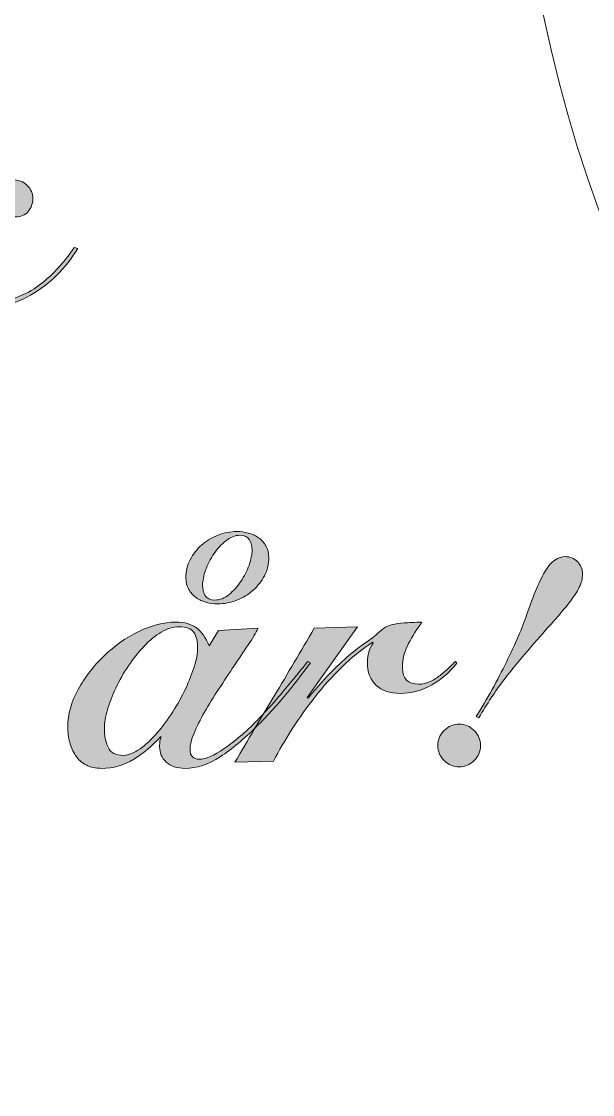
# Model space of a CAD drawing. Header units: inches. Extents: x 0 to 148, y -210 to 0.
# Drawn here: x 54.24 to 70.12, y -154.11 to -124.29 of the extents above; entities that cross this region are included whole.
import ezdxf

# ---------------------------------------------------------------- set-up
doc = ezdxf.new("R2010")
doc.units = ezdxf.units.IN
doc.header["$MEASUREMENT"] = 0
doc.layers.add('Layer 1', color=7, linetype='Continuous')

# ---------------------------------------------------------------- blocks, each defined once
blk = doc.blocks.new('block 6')
at = {"layer": 'Layer 1'}
h = blk.add_hatch(color=250, dxfattribs=at)
h.dxf.hatch_style = 2
edge = h.paths.add_edge_path()
edge.add_spline(control_points=[(55.809, -130.597), (55.463, -131.162), (55.024, -131.594), (54.492, -131.893), (53.959, -132.193), (53.35, -132.343), (52.666, -132.343), (52.285, -132.343), (51.911, -132.294), (51.544, -132.195), (51.177, -132.096), (50.846, -131.927), (50.549, -131.687), (50.295, -131.857), (50.024, -132.001), (49.734, -132.121), (49.445, -132.241), (49.142, -132.301), (48.824, -132.301), (48.627, -132.301), (48.434, -132.271), (48.247, -132.211), (48.06, -132.151), (47.896, -132.063), (47.755, -131.946), (47.614, -131.83), (47.501, -131.687), (47.417, -131.518), (47.332, -131.348), (47.29, -131.158), (47.29, -130.946), (47.29, -130.657), (47.353, -130.4), (47.48, -130.174), (47.607, -129.948), (47.769, -129.747), (47.967, -129.57), (48.164, -129.394), (48.385, -129.242), (48.628, -129.115), (48.872, -128.989), (49.113, -128.882), (49.353, -128.798), (49.381, -128.53), (49.457, -128.249), (49.581, -127.956), (49.704, -127.664), (49.867, -127.397), (50.068, -127.157), (50.269, -126.918), (50.503, -126.72), (50.772, -126.565), (51.04, -126.41), (51.336, -126.332), (51.661, -126.332), (51.914, -126.332), (52.119, -126.388), (52.274, -126.501), (52.43, -126.614), (52.507, -126.773), (52.507, -126.978), (52.507, -127.232), (52.421, -127.447), (52.248, -127.623), (52.075, -127.8), (51.867, -127.951), (51.624, -128.078), (51.38, -128.205), (51.124, -128.311), (50.856, -128.396), (50.588, -128.48), (50.362, -128.562), (50.179, -128.639), (50.193, -128.865), (50.221, -129.093), (50.264, -129.322), (50.306, -129.551), (50.368, -129.775), (50.449, -129.994), (50.53, -130.213), (50.627, -130.417), (50.74, -130.608), (50.853, -130.798), (50.983, -130.967), (51.131, -131.116), (51.428, -130.841), (51.694, -130.56), (51.93, -130.274), (52.167, -129.989), (52.392, -129.727), (52.608, -129.491), (52.823, -129.255), (53.038, -129.061), (53.253, -128.909), (53.468, -128.757), (53.703, -128.682), (53.957, -128.682), (54.154, -128.682), (54.305, -128.734), (54.407, -128.84), (54.509, -128.946), (54.56, -129.069), (54.56, -129.211), (54.56, -129.345), (54.518, -129.463), (54.433, -129.565), (54.349, -129.668), (54.225, -129.719), (54.063, -129.719), (53.922, -129.719), (53.811, -129.675), (53.73, -129.586), (53.648, -129.498), (53.608, -129.401), (53.608, -129.295), (53.608, -129.225), (53.618, -129.165), (53.64, -129.115), (53.661, -129.066), (53.689, -129.013), (53.724, -128.956), (53.696, -128.943), (53.661, -128.935), (53.618, -128.935), (53.477, -128.935), (53.315, -129.011), (53.132, -129.163), (52.948, -129.315), (52.754, -129.504), (52.55, -129.729), (52.345, -129.955), (52.128, -130.198), (51.899, -130.46), (51.669, -130.721), (51.435, -130.96), (51.195, -131.179), (51.456, -131.461), (51.766, -131.684), (52.126, -131.846), (52.486, -132.008), (52.863, -132.089), (53.259, -132.089), (53.802, -132.089), (54.273, -131.946), (54.671, -131.661), (55.07, -131.375), (55.418, -131.01), (55.714, -130.565), (55.714, -130.565), (55.809, -130.597), (55.809, -130.597)], knot_values=[0, 0, 0, 0, 1, 1, 1, 2, 2, 2, 3, 3, 3, 4, 4, 4, 5, 5, 5, 6, 6, 6, 7, 7, 7, 8, 8, 8, 9, 9, 9, 10, 10, 10, 11, 11, 11, 12, 12, 12, 13, 13, 13, 14, 14, 14, 15, 15, 15, 16, 16, 16, 17, 17, 17, 18, 18, 18, 19, 19, 19, 20, 20, 20, 21, 21, 21, 22, 22, 22, 23, 23, 23, 24, 24, 24, 25, 25, 25, 26, 26, 26, 27, 27, 27, 28, 28, 28, 29, 29, 29, 30, 30, 30, 31, 31, 31, 32, 32, 32, 33, 33, 33, 34, 34, 34, 35, 35, 35, 36, 36, 36, 37, 37, 37, 38, 38, 38, 39, 39, 39, 40, 40, 40, 41, 41, 41, 42, 42, 42, 43, 43, 43, 44, 44, 44, 45, 45, 45, 46, 46, 46, 47, 47, 47, 48, 48, 48, 49, 49, 49, 50, 50, 50, 50], degree=3, periodic=1)
edge = h.paths.add_edge_path()
edge.add_spline(control_points=[(48.179, -130.46), (48.179, -130.65), (48.207, -130.835), (48.263, -131.015), (48.32, -131.195), (48.403, -131.354), (48.512, -131.491), (48.621, -131.629), (48.755, -131.738), (48.914, -131.819), (49.073, -131.901), (49.251, -131.941), (49.449, -131.941), (49.625, -131.941), (49.793, -131.92), (49.951, -131.878), (50.11, -131.835), (50.281, -131.75), (50.465, -131.624), (50.091, -131.334), (49.809, -130.966), (49.618, -130.518), (49.427, -130.07), (49.332, -129.592), (49.332, -129.084), (49.332, -129.084), (49.332, -128.904), (49.332, -128.904), (49.015, -129.024), (48.743, -129.223), (48.517, -129.501), (48.291, -129.781), (48.179, -130.1), (48.179, -130.46)], knot_values=[0, 0, 0, 0, 1, 1, 1, 2, 2, 2, 3, 3, 3, 4, 4, 4, 5, 5, 5, 6, 6, 6, 7, 7, 7, 8, 8, 8, 9, 9, 9, 10, 10, 10, 11, 11, 11, 11], degree=3, periodic=1)
edge = h.paths.add_edge_path()
edge.add_spline(control_points=[(51.745, -126.925), (51.745, -126.805), (51.715, -126.708), (51.655, -126.633), (51.595, -126.559), (51.502, -126.523), (51.375, -126.523), (51.234, -126.523), (51.092, -126.579), (50.951, -126.692), (50.81, -126.805), (50.682, -126.956), (50.565, -127.147), (50.449, -127.337), (50.355, -127.554), (50.285, -127.798), (50.214, -128.041), (50.179, -128.29), (50.179, -128.544), (50.362, -128.494), (50.547, -128.424), (50.735, -128.332), (50.921, -128.241), (51.089, -128.126), (51.237, -127.988), (51.385, -127.851), (51.507, -127.692), (51.602, -127.512), (51.698, -127.332), (51.745, -127.136), (51.745, -126.925)], knot_values=[0, 0, 0, 0, 1, 1, 1, 2, 2, 2, 3, 3, 3, 4, 4, 4, 5, 5, 5, 6, 6, 6, 7, 7, 7, 8, 8, 8, 9, 9, 9, 10, 10, 10, 10], degree=3, periodic=1)
h = blk.add_hatch(color=250, dxfattribs=at)
h.dxf.hatch_style = 2
edge = h.paths.add_edge_path()
edge.add_spline(control_points=[(59.725, -141.212), (59.725, -141.212), (60.826, -141.149), (60.826, -141.149), (60.762, -141.275), (60.671, -141.429), (60.551, -141.609), (60.431, -141.789), (60.3, -141.983), (60.159, -142.191), (60.018, -142.399), (59.875, -142.615), (59.731, -142.837), (59.586, -143.059), (59.454, -143.274), (59.334, -143.482), (59.214, -143.69), (59.117, -143.884), (59.043, -144.064), (58.968, -144.244), (58.931, -144.398), (58.931, -144.525), (58.931, -144.701), (59.02, -144.789), (59.196, -144.789), (59.365, -144.789), (59.595, -144.691), (59.884, -144.493), (60.173, -144.295), (60.477, -144.034), (60.794, -143.71), (60.928, -143.576), (61.064, -143.431), (61.202, -143.276), (61.339, -143.121), (61.472, -142.967), (61.598, -142.815), (61.726, -142.664), (61.842, -142.523), (61.948, -142.392), (62.054, -142.262), (62.138, -142.154), (62.202, -142.069), (62.202, -142.069), (62.276, -142.112), (62.276, -142.112), (62.092, -142.359), (61.881, -142.632), (61.641, -142.932), (61.401, -143.232), (61.112, -143.551), (60.773, -143.89), (60.434, -144.228), (60.101, -144.505), (59.773, -144.721), (59.445, -144.936), (59.118, -145.043), (58.794, -145.043), (58.568, -145.043), (58.394, -144.985), (58.27, -144.869), (58.146, -144.752), (58.085, -144.609), (58.085, -144.44), (58.085, -144.384), (58.088, -144.331), (58.096, -144.281), (58.102, -144.232), (58.113, -144.193), (58.127, -144.165), (58.127, -144.165), (58.106, -144.165), (58.106, -144.165), (57.887, -144.412), (57.64, -144.62), (57.365, -144.789), (57.09, -144.959), (56.794, -145.043), (56.476, -145.043), (56.307, -145.043), (56.162, -145.012), (56.042, -144.948), (55.922, -144.885), (55.825, -144.798), (55.751, -144.689), (55.677, -144.579), (55.622, -144.456), (55.587, -144.318), (55.552, -144.181), (55.534, -144.038), (55.534, -143.89), (55.534, -143.544), (55.63, -143.198), (55.82, -142.853), (56.011, -142.507), (56.25, -142.195), (56.54, -141.916), (56.829, -141.637), (57.152, -141.412), (57.508, -141.239), (57.864, -141.066), (58.205, -140.979), (58.529, -140.979), (58.776, -140.979), (58.97, -141.032), (59.111, -141.138), (59.253, -141.244), (59.369, -141.41), (59.461, -141.635), (59.461, -141.635), (59.725, -141.212), (59.725, -141.212)], knot_values=[0, 0, 0, 0, 1, 1, 1, 2, 2, 2, 3, 3, 3, 4, 4, 4, 5, 5, 5, 6, 6, 6, 7, 7, 7, 8, 8, 8, 9, 9, 9, 10, 10, 10, 11, 11, 11, 12, 12, 12, 13, 13, 13, 14, 14, 14, 15, 15, 15, 16, 16, 16, 17, 17, 17, 18, 18, 18, 19, 19, 19, 20, 20, 20, 21, 21, 21, 22, 22, 22, 23, 23, 23, 24, 24, 24, 25, 25, 25, 26, 26, 26, 27, 27, 27, 28, 28, 28, 29, 29, 29, 30, 30, 30, 31, 31, 31, 32, 32, 32, 33, 33, 33, 34, 34, 34, 35, 35, 35, 36, 36, 36, 37, 37, 37, 37], degree=3, periodic=1)
edge = h.paths.add_edge_path()
edge.add_spline(control_points=[(56.55, -143.921), (56.55, -144.126), (56.584, -144.304), (56.651, -144.456), (56.718, -144.608), (56.861, -144.683), (57.079, -144.683), (57.228, -144.676), (57.383, -144.615), (57.545, -144.498), (57.707, -144.382), (57.864, -144.235), (58.016, -144.059), (58.168, -143.883), (58.312, -143.687), (58.45, -143.472), (58.588, -143.256), (58.708, -143.04), (58.81, -142.821), (58.912, -142.602), (58.993, -142.396), (59.053, -142.201), (59.113, -142.008), (59.143, -141.844), (59.143, -141.71), (59.143, -141.519), (59.108, -141.371), (59.037, -141.265), (58.967, -141.159), (58.829, -141.106), (58.625, -141.106), (58.462, -141.106), (58.298, -141.156), (58.133, -141.254), (57.967, -141.353), (57.808, -141.484), (57.656, -141.646), (57.505, -141.808), (57.36, -141.99), (57.222, -142.191), (57.085, -142.392), (56.967, -142.598), (56.868, -142.81), (56.769, -143.022), (56.691, -143.225), (56.635, -143.419), (56.578, -143.613), (56.55, -143.78), (56.55, -143.921)], knot_values=[0, 0, 0, 0, 1, 1, 1, 2, 2, 2, 3, 3, 3, 4, 4, 4, 5, 5, 5, 6, 6, 6, 7, 7, 7, 8, 8, 8, 9, 9, 9, 10, 10, 10, 11, 11, 11, 12, 12, 12, 13, 13, 13, 14, 14, 14, 15, 15, 15, 16, 16, 16, 16], degree=3, periodic=1)
edge = h.paths.add_edge_path()
edge.add_spline(control_points=[(60.233, -138.46), (60.339, -138.46), (60.445, -138.475), (60.551, -138.503), (60.657, -138.531), (60.752, -138.575), (60.837, -138.635), (60.921, -138.695), (60.99, -138.771), (61.043, -138.862), (61.096, -138.954), (61.122, -139.06), (61.122, -139.18), (61.122, -139.364), (61.082, -139.533), (61.001, -139.688), (60.919, -139.843), (60.814, -139.979), (60.683, -140.095), (60.552, -140.212), (60.403, -140.304), (60.233, -140.371), (60.064, -140.438), (59.887, -140.471), (59.704, -140.471), (59.598, -140.471), (59.492, -140.457), (59.387, -140.429), (59.281, -140.401), (59.186, -140.357), (59.101, -140.297), (59.016, -140.237), (58.947, -140.161), (58.894, -140.069), (58.842, -139.977), (58.815, -139.872), (58.815, -139.752), (58.815, -139.568), (58.856, -139.399), (58.937, -139.244), (59.018, -139.088), (59.124, -138.952), (59.254, -138.836), (59.385, -138.72), (59.536, -138.628), (59.709, -138.561), (59.882, -138.494), (60.057, -138.46), (60.233, -138.46)], knot_values=[0, 0, 0, 0, 1, 1, 1, 2, 2, 2, 3, 3, 3, 4, 4, 4, 5, 5, 5, 6, 6, 6, 7, 7, 7, 8, 8, 8, 9, 9, 9, 10, 10, 10, 11, 11, 11, 12, 12, 12, 13, 13, 13, 14, 14, 14, 15, 15, 15, 16, 16, 16, 16], degree=3, periodic=1)
edge = h.paths.add_edge_path()
edge.add_spline(control_points=[(60.318, -138.566), (60.184, -138.566), (60.053, -138.618), (59.926, -138.72), (59.799, -138.822), (59.688, -138.944), (59.593, -139.085), (59.498, -139.226), (59.422, -139.376), (59.365, -139.535), (59.309, -139.693), (59.281, -139.833), (59.281, -139.953), (59.281, -140.066), (59.305, -140.163), (59.355, -140.244), (59.404, -140.325), (59.492, -140.366), (59.619, -140.366), (59.761, -140.366), (59.893, -140.314), (60.016, -140.212), (60.14, -140.11), (60.249, -139.988), (60.344, -139.847), (60.44, -139.706), (60.515, -139.554), (60.572, -139.392), (60.628, -139.229), (60.657, -139.092), (60.657, -138.979), (60.657, -138.866), (60.632, -138.769), (60.583, -138.688), (60.533, -138.607), (60.445, -138.566), (60.318, -138.566)], knot_values=[0, 0, 0, 0, 1, 1, 1, 2, 2, 2, 3, 3, 3, 4, 4, 4, 5, 5, 5, 6, 6, 6, 7, 7, 7, 8, 8, 8, 9, 9, 9, 10, 10, 10, 11, 11, 11, 12, 12, 12, 12], degree=3, periodic=1)
h = blk.add_hatch(color=250, dxfattribs=at)
h.dxf.hatch_style = 2
edge = h.paths.add_edge_path()
edge.add_spline(control_points=[(66.414, -143.816), (66.576, -143.816), (66.715, -143.874), (66.832, -143.99), (66.948, -144.107), (67.007, -144.246), (67.007, -144.408), (67.007, -144.571), (66.948, -144.71), (66.832, -144.826), (66.715, -144.943), (66.576, -145.001), (66.414, -145.001), (66.251, -145.001), (66.112, -144.943), (65.996, -144.826), (65.879, -144.71), (65.821, -144.571), (65.821, -144.408), (65.821, -144.246), (65.879, -144.107), (65.996, -143.99), (66.112, -143.874), (66.251, -143.816), (66.414, -143.816)], knot_values=[0, 0, 0, 0, 1, 1, 1, 2, 2, 2, 3, 3, 3, 4, 4, 4, 5, 5, 5, 6, 6, 6, 7, 7, 7, 8, 8, 8, 8], degree=3, periodic=1)
edge = h.paths.add_edge_path()
edge.add_spline(control_points=[(66.89, -143.604), (67.038, -143.364), (67.185, -143.114), (67.329, -142.853), (67.474, -142.591), (67.606, -142.338), (67.726, -142.091), (67.846, -141.844), (67.956, -141.607), (68.054, -141.382), (68.153, -141.156), (68.23, -140.958), (68.287, -140.789), (68.485, -140.203), (68.663, -139.785), (68.822, -139.535), (68.98, -139.284), (69.162, -139.159), (69.367, -139.159), (69.493, -139.159), (69.605, -139.205), (69.7, -139.297), (69.795, -139.388), (69.843, -139.505), (69.843, -139.646), (69.843, -139.766), (69.813, -139.887), (69.753, -140.011), (69.693, -140.134), (69.603, -140.274), (69.483, -140.429), (69.363, -140.584), (69.213, -140.762), (69.033, -140.963), (68.853, -141.165), (68.643, -141.403), (68.403, -141.678), (68.164, -141.953), (67.918, -142.253), (67.668, -142.577), (67.417, -142.902), (67.183, -143.255), (66.964, -143.636), (66.964, -143.636), (66.89, -143.604), (66.89, -143.604)], knot_values=[0, 0, 0, 0, 1, 1, 1, 2, 2, 2, 3, 3, 3, 4, 4, 4, 5, 5, 5, 6, 6, 6, 7, 7, 7, 8, 8, 8, 9, 9, 9, 10, 10, 10, 11, 11, 11, 12, 12, 12, 13, 13, 13, 14, 14, 14, 15, 15, 15, 15], degree=3, periodic=1)
h = blk.add_hatch(color=250, dxfattribs=at)
h.dxf.hatch_style = 2
edge = h.paths.add_edge_path()
edge.add_spline(control_points=[(60.18, -144.874), (60.54, -144.253), (60.905, -143.636), (61.276, -143.022), (61.646, -142.408), (62.015, -141.784), (62.382, -141.149), (62.382, -141.149), (63.588, -141.106), (63.588, -141.106), (63.588, -141.106), (62.191, -143.075), (62.191, -143.075), (62.191, -143.075), (62.212, -143.096), (62.212, -143.096), (62.48, -142.764), (62.718, -142.498), (62.927, -142.297), (63.135, -142.096), (63.316, -141.932), (63.472, -141.805), (63.627, -141.678), (63.758, -141.581), (63.863, -141.514), (63.969, -141.447), (64.047, -141.388), (64.096, -141.339), (64.174, -141.262), (64.246, -141.2), (64.313, -141.154), (64.38, -141.108), (64.459, -141.073), (64.551, -141.048), (64.643, -141.023), (64.754, -141.007), (64.885, -141.001), (65.015, -140.994), (65.179, -140.986), (65.377, -140.979), (65.243, -141.17), (65.119, -141.369), (65.006, -141.577), (64.893, -141.785), (64.837, -142.01), (64.837, -142.249), (64.837, -142.553), (64.989, -142.704), (65.292, -142.704), (65.391, -142.704), (65.488, -142.683), (65.583, -142.641), (65.678, -142.598), (65.768, -142.546), (65.853, -142.482), (65.938, -142.419), (66.019, -142.35), (66.096, -142.276), (66.174, -142.201), (66.245, -142.133), (66.308, -142.069), (66.308, -142.069), (66.35, -142.122), (66.35, -142.122), (66.153, -142.369), (65.92, -142.57), (65.652, -142.725), (65.384, -142.881), (65.091, -142.958), (64.773, -142.958), (64.491, -142.958), (64.269, -142.884), (64.107, -142.736), (63.944, -142.588), (63.863, -142.369), (63.863, -142.08), (63.863, -141.897), (63.916, -141.724), (64.022, -141.561), (64.022, -141.561), (64.001, -141.54), (64.001, -141.54), (63.704, -141.738), (63.422, -141.967), (63.154, -142.228), (62.886, -142.489), (62.637, -142.764), (62.408, -143.053), (62.179, -143.343), (61.967, -143.641), (61.773, -143.948), (61.579, -144.255), (61.404, -144.553), (61.249, -144.842), (61.249, -144.842), (60.18, -144.874), (60.18, -144.874)], knot_values=[0, 0, 0, 0, 1, 1, 1, 2, 2, 2, 3, 3, 3, 4, 4, 4, 5, 5, 5, 6, 6, 6, 7, 7, 7, 8, 8, 8, 9, 9, 9, 10, 10, 10, 11, 11, 11, 12, 12, 12, 13, 13, 13, 14, 14, 14, 15, 15, 15, 16, 16, 16, 17, 17, 17, 18, 18, 18, 19, 19, 19, 20, 20, 20, 21, 21, 21, 22, 22, 22, 23, 23, 23, 24, 24, 24, 25, 25, 25, 26, 26, 26, 27, 27, 27, 28, 28, 28, 29, 29, 29, 30, 30, 30, 31, 31, 31, 32, 32, 32, 32], degree=3, periodic=1)
at = {"layer": 'Layer 1', "lineweight": 0}
for points, knots in [([(55.809, -130.597), (55.463, -131.162), (55.024, -131.594), (54.492, -131.893), (53.959, -132.193), (53.35, -132.343), (52.666, -132.343), (52.285, -132.343), (51.911, -132.294), (51.544, -132.195), (51.177, -132.096), (50.846, -131.927), (50.549, -131.687), (50.295, -131.857), (50.024, -132.001), (49.734, -132.121), (49.445, -132.241), (49.142, -132.301), (48.824, -132.301), (48.627, -132.301), (48.434, -132.271), (48.247, -132.211), (48.06, -132.151), (47.896, -132.063), (47.755, -131.946), (47.614, -131.83), (47.501, -131.687), (47.417, -131.518), (47.332, -131.348), (47.29, -131.158), (47.29, -130.946), (47.29, -130.657), (47.353, -130.4), (47.48, -130.174), (47.607, -129.948), (47.769, -129.747), (47.967, -129.57), (48.164, -129.394), (48.385, -129.242), (48.628, -129.115), (48.872, -128.989), (49.113, -128.882), (49.353, -128.798), (49.381, -128.53), (49.457, -128.249), (49.581, -127.956), (49.704, -127.664), (49.867, -127.397), (50.068, -127.157), (50.269, -126.918), (50.503, -126.72), (50.772, -126.565), (51.04, -126.41), (51.336, -126.332), (51.661, -126.332), (51.914, -126.332), (52.119, -126.388), (52.274, -126.501), (52.43, -126.614), (52.507, -126.773), (52.507, -126.978), (52.507, -127.232), (52.421, -127.447), (52.248, -127.623), (52.075, -127.8), (51.867, -127.951), (51.624, -128.078), (51.38, -128.205), (51.124, -128.311), (50.856, -128.396), (50.588, -128.48), (50.362, -128.562), (50.179, -128.639), (50.193, -128.865), (50.221, -129.093), (50.264, -129.322), (50.306, -129.551), (50.368, -129.775), (50.449, -129.994), (50.53, -130.213), (50.627, -130.417), (50.74, -130.608), (50.853, -130.798), (50.983, -130.967), (51.131, -131.116), (51.428, -130.841), (51.694, -130.56), (51.93, -130.274), (52.167, -129.989), (52.392, -129.727), (52.608, -129.491), (52.823, -129.255), (53.038, -129.061), (53.253, -128.909), (53.468, -128.757), (53.703, -128.682), (53.957, -128.682), (54.154, -128.682), (54.305, -128.734), (54.407, -128.84), (54.509, -128.946), (54.56, -129.069), (54.56, -129.211), (54.56, -129.345), (54.518, -129.463), (54.433, -129.565), (54.349, -129.668), (54.225, -129.719), (54.063, -129.719), (53.922, -129.719), (53.811, -129.675), (53.73, -129.586), (53.648, -129.498), (53.608, -129.401), (53.608, -129.295), (53.608, -129.225), (53.618, -129.165), (53.64, -129.115), (53.661, -129.066), (53.689, -129.013), (53.724, -128.956), (53.696, -128.943), (53.661, -128.935), (53.618, -128.935), (53.477, -128.935), (53.315, -129.011), (53.132, -129.163), (52.948, -129.315), (52.754, -129.504), (52.55, -129.729), (52.345, -129.955), (52.128, -130.198), (51.899, -130.46), (51.669, -130.721), (51.435, -130.96), (51.195, -131.179), (51.456, -131.461), (51.766, -131.684), (52.126, -131.846), (52.486, -132.008), (52.863, -132.089), (53.259, -132.089), (53.802, -132.089), (54.273, -131.946), (54.671, -131.661), (55.07, -131.375), (55.418, -131.01), (55.714, -130.565), (55.714, -130.565), (55.809, -130.597), (55.809, -130.597)], [0, 0, 0, 0, 1, 1, 1, 2, 2, 2, 3, 3, 3, 4, 4, 4, 5, 5, 5, 6, 6, 6, 7, 7, 7, 8, 8, 8, 9, 9, 9, 10, 10, 10, 11, 11, 11, 12, 12, 12, 13, 13, 13, 14, 14, 14, 15, 15, 15, 16, 16, 16, 17, 17, 17, 18, 18, 18, 19, 19, 19, 20, 20, 20, 21, 21, 21, 22, 22, 22, 23, 23, 23, 24, 24, 24, 25, 25, 25, 26, 26, 26, 27, 27, 27, 28, 28, 28, 29, 29, 29, 30, 30, 30, 31, 31, 31, 32, 32, 32, 33, 33, 33, 34, 34, 34, 35, 35, 35, 36, 36, 36, 37, 37, 37, 38, 38, 38, 39, 39, 39, 40, 40, 40, 41, 41, 41, 42, 42, 42, 43, 43, 43, 44, 44, 44, 45, 45, 45, 46, 46, 46, 47, 47, 47, 48, 48, 48, 49, 49, 49, 50, 50, 50, 50]), ([(60.233, -138.46), (60.339, -138.46), (60.445, -138.475), (60.551, -138.503), (60.657, -138.531), (60.752, -138.575), (60.837, -138.635), (60.921, -138.695), (60.99, -138.771), (61.043, -138.862), (61.096, -138.954), (61.122, -139.06), (61.122, -139.18), (61.122, -139.364), (61.082, -139.533), (61.001, -139.688), (60.919, -139.843), (60.814, -139.979), (60.683, -140.095), (60.552, -140.212), (60.403, -140.304), (60.233, -140.371), (60.064, -140.438), (59.887, -140.471), (59.704, -140.471), (59.598, -140.471), (59.492, -140.457), (59.387, -140.429), (59.281, -140.401), (59.186, -140.357), (59.101, -140.297), (59.016, -140.237), (58.947, -140.161), (58.894, -140.069), (58.842, -139.977), (58.815, -139.872), (58.815, -139.752), (58.815, -139.568), (58.856, -139.399), (58.937, -139.244), (59.018, -139.088), (59.124, -138.952), (59.254, -138.836), (59.385, -138.72), (59.536, -138.628), (59.709, -138.561), (59.882, -138.494), (60.057, -138.46), (60.233, -138.46)], [0, 0, 0, 0, 1, 1, 1, 2, 2, 2, 3, 3, 3, 4, 4, 4, 5, 5, 5, 6, 6, 6, 7, 7, 7, 8, 8, 8, 9, 9, 9, 10, 10, 10, 11, 11, 11, 12, 12, 12, 13, 13, 13, 14, 14, 14, 15, 15, 15, 16, 16, 16, 16]), ([(60.318, -138.566), (60.184, -138.566), (60.053, -138.618), (59.926, -138.72), (59.799, -138.822), (59.688, -138.944), (59.593, -139.085), (59.498, -139.226), (59.422, -139.376), (59.365, -139.535), (59.309, -139.693), (59.281, -139.833), (59.281, -139.953), (59.281, -140.066), (59.305, -140.163), (59.355, -140.244), (59.404, -140.325), (59.492, -140.366), (59.619, -140.366), (59.761, -140.366), (59.893, -140.314), (60.016, -140.212), (60.14, -140.11), (60.249, -139.988), (60.344, -139.847), (60.44, -139.706), (60.515, -139.554), (60.572, -139.392), (60.628, -139.229), (60.657, -139.092), (60.657, -138.979), (60.657, -138.866), (60.632, -138.769), (60.583, -138.688), (60.533, -138.607), (60.445, -138.566), (60.318, -138.566)], [0, 0, 0, 0, 1, 1, 1, 2, 2, 2, 3, 3, 3, 4, 4, 4, 5, 5, 5, 6, 6, 6, 7, 7, 7, 8, 8, 8, 9, 9, 9, 10, 10, 10, 11, 11, 11, 12, 12, 12, 12]), ([(66.89, -143.604), (67.038, -143.364), (67.185, -143.114), (67.329, -142.853), (67.474, -142.591), (67.606, -142.338), (67.726, -142.091), (67.846, -141.844), (67.956, -141.607), (68.054, -141.382), (68.153, -141.156), (68.23, -140.958), (68.287, -140.789), (68.485, -140.203), (68.663, -139.785), (68.822, -139.535), (68.98, -139.284), (69.162, -139.159), (69.367, -139.159), (69.493, -139.159), (69.605, -139.205), (69.7, -139.297), (69.795, -139.388), (69.843, -139.505), (69.843, -139.646), (69.843, -139.766), (69.813, -139.887), (69.753, -140.011), (69.693, -140.134), (69.603, -140.274), (69.483, -140.429), (69.363, -140.584), (69.213, -140.762), (69.033, -140.963), (68.853, -141.165), (68.643, -141.403), (68.403, -141.678), (68.164, -141.953), (67.918, -142.253), (67.668, -142.577), (67.417, -142.902), (67.183, -143.255), (66.964, -143.636), (66.964, -143.636), (66.89, -143.604), (66.89, -143.604)], [0, 0, 0, 0, 1, 1, 1, 2, 2, 2, 3, 3, 3, 4, 4, 4, 5, 5, 5, 6, 6, 6, 7, 7, 7, 8, 8, 8, 9, 9, 9, 10, 10, 10, 11, 11, 11, 12, 12, 12, 13, 13, 13, 14, 14, 14, 15, 15, 15, 15]), ([(59.725, -141.212), (59.725, -141.212), (60.826, -141.149), (60.826, -141.149), (60.762, -141.275), (60.671, -141.429), (60.551, -141.609), (60.431, -141.789), (60.3, -141.983), (60.159, -142.191), (60.018, -142.399), (59.875, -142.615), (59.731, -142.837), (59.586, -143.059), (59.454, -143.274), (59.334, -143.482), (59.214, -143.69), (59.117, -143.884), (59.043, -144.064), (58.968, -144.244), (58.931, -144.398), (58.931, -144.525), (58.931, -144.701), (59.02, -144.789), (59.196, -144.789), (59.365, -144.789), (59.595, -144.691), (59.884, -144.493), (60.173, -144.295), (60.477, -144.034), (60.794, -143.71), (60.928, -143.576), (61.064, -143.431), (61.202, -143.276), (61.339, -143.121), (61.472, -142.967), (61.598, -142.815), (61.726, -142.664), (61.842, -142.523), (61.948, -142.392), (62.054, -142.262), (62.138, -142.154), (62.202, -142.069), (62.202, -142.069), (62.276, -142.112), (62.276, -142.112), (62.092, -142.359), (61.881, -142.632), (61.641, -142.932), (61.401, -143.232), (61.112, -143.551), (60.773, -143.89), (60.434, -144.228), (60.101, -144.505), (59.773, -144.721), (59.445, -144.936), (59.118, -145.043), (58.794, -145.043), (58.568, -145.043), (58.394, -144.985), (58.27, -144.869), (58.146, -144.752), (58.085, -144.609), (58.085, -144.44), (58.085, -144.384), (58.088, -144.331), (58.096, -144.281), (58.102, -144.232), (58.113, -144.193), (58.127, -144.165), (58.127, -144.165), (58.106, -144.165), (58.106, -144.165), (57.887, -144.412), (57.64, -144.62), (57.365, -144.789), (57.09, -144.959), (56.794, -145.043), (56.476, -145.043), (56.307, -145.043), (56.162, -145.012), (56.042, -144.948), (55.922, -144.885), (55.825, -144.798), (55.751, -144.689), (55.677, -144.579), (55.622, -144.456), (55.587, -144.318), (55.552, -144.181), (55.534, -144.038), (55.534, -143.89), (55.534, -143.544), (55.63, -143.198), (55.82, -142.853), (56.011, -142.507), (56.25, -142.195), (56.54, -141.916), (56.829, -141.637), (57.152, -141.412), (57.508, -141.239), (57.864, -141.066), (58.205, -140.979), (58.529, -140.979), (58.776, -140.979), (58.97, -141.032), (59.111, -141.138), (59.253, -141.244), (59.369, -141.41), (59.461, -141.635), (59.461, -141.635), (59.725, -141.212), (59.725, -141.212)], [0, 0, 0, 0, 1, 1, 1, 2, 2, 2, 3, 3, 3, 4, 4, 4, 5, 5, 5, 6, 6, 6, 7, 7, 7, 8, 8, 8, 9, 9, 9, 10, 10, 10, 11, 11, 11, 12, 12, 12, 13, 13, 13, 14, 14, 14, 15, 15, 15, 16, 16, 16, 17, 17, 17, 18, 18, 18, 19, 19, 19, 20, 20, 20, 21, 21, 21, 22, 22, 22, 23, 23, 23, 24, 24, 24, 25, 25, 25, 26, 26, 26, 27, 27, 27, 28, 28, 28, 29, 29, 29, 30, 30, 30, 31, 31, 31, 32, 32, 32, 33, 33, 33, 34, 34, 34, 35, 35, 35, 36, 36, 36, 37, 37, 37, 37]), ([(60.18, -144.874), (60.54, -144.253), (60.905, -143.636), (61.276, -143.022), (61.646, -142.408), (62.015, -141.784), (62.382, -141.149), (62.382, -141.149), (63.588, -141.106), (63.588, -141.106), (63.588, -141.106), (62.191, -143.075), (62.191, -143.075), (62.191, -143.075), (62.212, -143.096), (62.212, -143.096), (62.48, -142.764), (62.718, -142.498), (62.927, -142.297), (63.135, -142.096), (63.316, -141.932), (63.472, -141.805), (63.627, -141.678), (63.758, -141.581), (63.863, -141.514), (63.969, -141.447), (64.047, -141.388), (64.096, -141.339), (64.174, -141.262), (64.246, -141.2), (64.313, -141.154), (64.38, -141.108), (64.459, -141.073), (64.551, -141.048), (64.643, -141.023), (64.754, -141.007), (64.885, -141.001), (65.015, -140.994), (65.179, -140.986), (65.377, -140.979), (65.243, -141.17), (65.119, -141.369), (65.006, -141.577), (64.893, -141.785), (64.837, -142.01), (64.837, -142.249), (64.837, -142.553), (64.989, -142.704), (65.292, -142.704), (65.391, -142.704), (65.488, -142.683), (65.583, -142.641), (65.678, -142.598), (65.768, -142.546), (65.853, -142.482), (65.938, -142.419), (66.019, -142.35), (66.096, -142.276), (66.174, -142.201), (66.245, -142.133), (66.308, -142.069), (66.308, -142.069), (66.35, -142.122), (66.35, -142.122), (66.153, -142.369), (65.92, -142.57), (65.652, -142.725), (65.384, -142.881), (65.091, -142.958), (64.773, -142.958), (64.491, -142.958), (64.269, -142.884), (64.107, -142.736), (63.944, -142.588), (63.863, -142.369), (63.863, -142.08), (63.863, -141.897), (63.916, -141.724), (64.022, -141.561), (64.022, -141.561), (64.001, -141.54), (64.001, -141.54), (63.704, -141.738), (63.422, -141.967), (63.154, -142.228), (62.886, -142.489), (62.637, -142.764), (62.408, -143.053), (62.179, -143.343), (61.967, -143.641), (61.773, -143.948), (61.579, -144.255), (61.404, -144.553), (61.249, -144.842), (61.249, -144.842), (60.18, -144.874), (60.18, -144.874)], [0, 0, 0, 0, 1, 1, 1, 2, 2, 2, 3, 3, 3, 4, 4, 4, 5, 5, 5, 6, 6, 6, 7, 7, 7, 8, 8, 8, 9, 9, 9, 10, 10, 10, 11, 11, 11, 12, 12, 12, 13, 13, 13, 14, 14, 14, 15, 15, 15, 16, 16, 16, 17, 17, 17, 18, 18, 18, 19, 19, 19, 20, 20, 20, 21, 21, 21, 22, 22, 22, 23, 23, 23, 24, 24, 24, 25, 25, 25, 26, 26, 26, 27, 27, 27, 28, 28, 28, 29, 29, 29, 30, 30, 30, 31, 31, 31, 32, 32, 32, 32]), ([(56.55, -143.921), (56.55, -144.126), (56.584, -144.304), (56.651, -144.456), (56.718, -144.608), (56.861, -144.683), (57.079, -144.683), (57.228, -144.676), (57.383, -144.615), (57.545, -144.498), (57.707, -144.382), (57.864, -144.235), (58.016, -144.059), (58.168, -143.883), (58.312, -143.687), (58.45, -143.472), (58.588, -143.256), (58.708, -143.04), (58.81, -142.821), (58.912, -142.602), (58.993, -142.396), (59.053, -142.201), (59.113, -142.008), (59.143, -141.844), (59.143, -141.71), (59.143, -141.519), (59.108, -141.371), (59.037, -141.265), (58.967, -141.159), (58.829, -141.106), (58.625, -141.106), (58.462, -141.106), (58.298, -141.156), (58.133, -141.254), (57.967, -141.353), (57.808, -141.484), (57.656, -141.646), (57.505, -141.808), (57.36, -141.99), (57.222, -142.191), (57.085, -142.392), (56.967, -142.598), (56.868, -142.81), (56.769, -143.022), (56.691, -143.225), (56.635, -143.419), (56.578, -143.613), (56.55, -143.78), (56.55, -143.921)], [0, 0, 0, 0, 1, 1, 1, 2, 2, 2, 3, 3, 3, 4, 4, 4, 5, 5, 5, 6, 6, 6, 7, 7, 7, 8, 8, 8, 9, 9, 9, 10, 10, 10, 11, 11, 11, 12, 12, 12, 13, 13, 13, 14, 14, 14, 15, 15, 15, 16, 16, 16, 16]), ([(66.414, -143.816), (66.576, -143.816), (66.715, -143.874), (66.832, -143.99), (66.948, -144.107), (67.007, -144.246), (67.007, -144.408), (67.007, -144.571), (66.948, -144.71), (66.832, -144.826), (66.715, -144.943), (66.576, -145.001), (66.414, -145.001), (66.251, -145.001), (66.112, -144.943), (65.996, -144.826), (65.879, -144.71), (65.821, -144.571), (65.821, -144.408), (65.821, -144.246), (65.879, -144.107), (65.996, -143.99), (66.112, -143.874), (66.251, -143.816), (66.414, -143.816)], [0, 0, 0, 0, 1, 1, 1, 2, 2, 2, 3, 3, 3, 4, 4, 4, 5, 5, 5, 6, 6, 6, 7, 7, 7, 8, 8, 8, 8])]:
    blk.add_open_spline(points, degree=3, knots=knots, dxfattribs=at)

msp = doc.modelspace()

# ---------------------------------------------------------------- linework, layer by layer
at = {"layer": 'Layer 1', "color": 250, "lineweight": 9}
msp.add_open_spline([(108.753, -79.249), (109.001, -78.805), (109.144, -78.295), (109.144, -77.752), (109.144, -77.752), (109.144, -76.651), (109.144, -76.651), (109.144, -74.954), (107.756, -73.566), (106.06, -73.566), (106.06, -73.566), (104.958, -73.566), (104.958, -73.566), (103.261, -73.566), (101.873, -74.954), (101.873, -76.651), (101.873, -76.651), (101.873, -77.752), (101.873, -77.752), (101.873, -78.295), (102.016, -78.805), (102.265, -79.249), (83.073, -80.894), (68.009, -96.99), (68.009, -116.608), (68.009, -137.319), (84.798, -154.108), (105.509, -154.108), (126.219, -154.108), (143.009, -137.319), (143.009, -116.608), (143.009, -96.99), (127.944, -80.894), (108.753, -79.249)], degree=3, knots=[0, 0, 0, 0, 1, 1, 1, 2, 2, 2, 3, 3, 3, 4, 4, 4, 5, 5, 5, 6, 6, 6, 7, 7, 7, 8, 8, 8, 9, 9, 9, 10, 10, 10, 11, 11, 11, 11], dxfattribs=at)

# ---------------------------------------------------------------- block references
at = {"layer": 'Layer 1'}
msp.add_blockref('block 6', (0, 0), dxfattribs=at)

doc.saveas('drawing.dxf')
